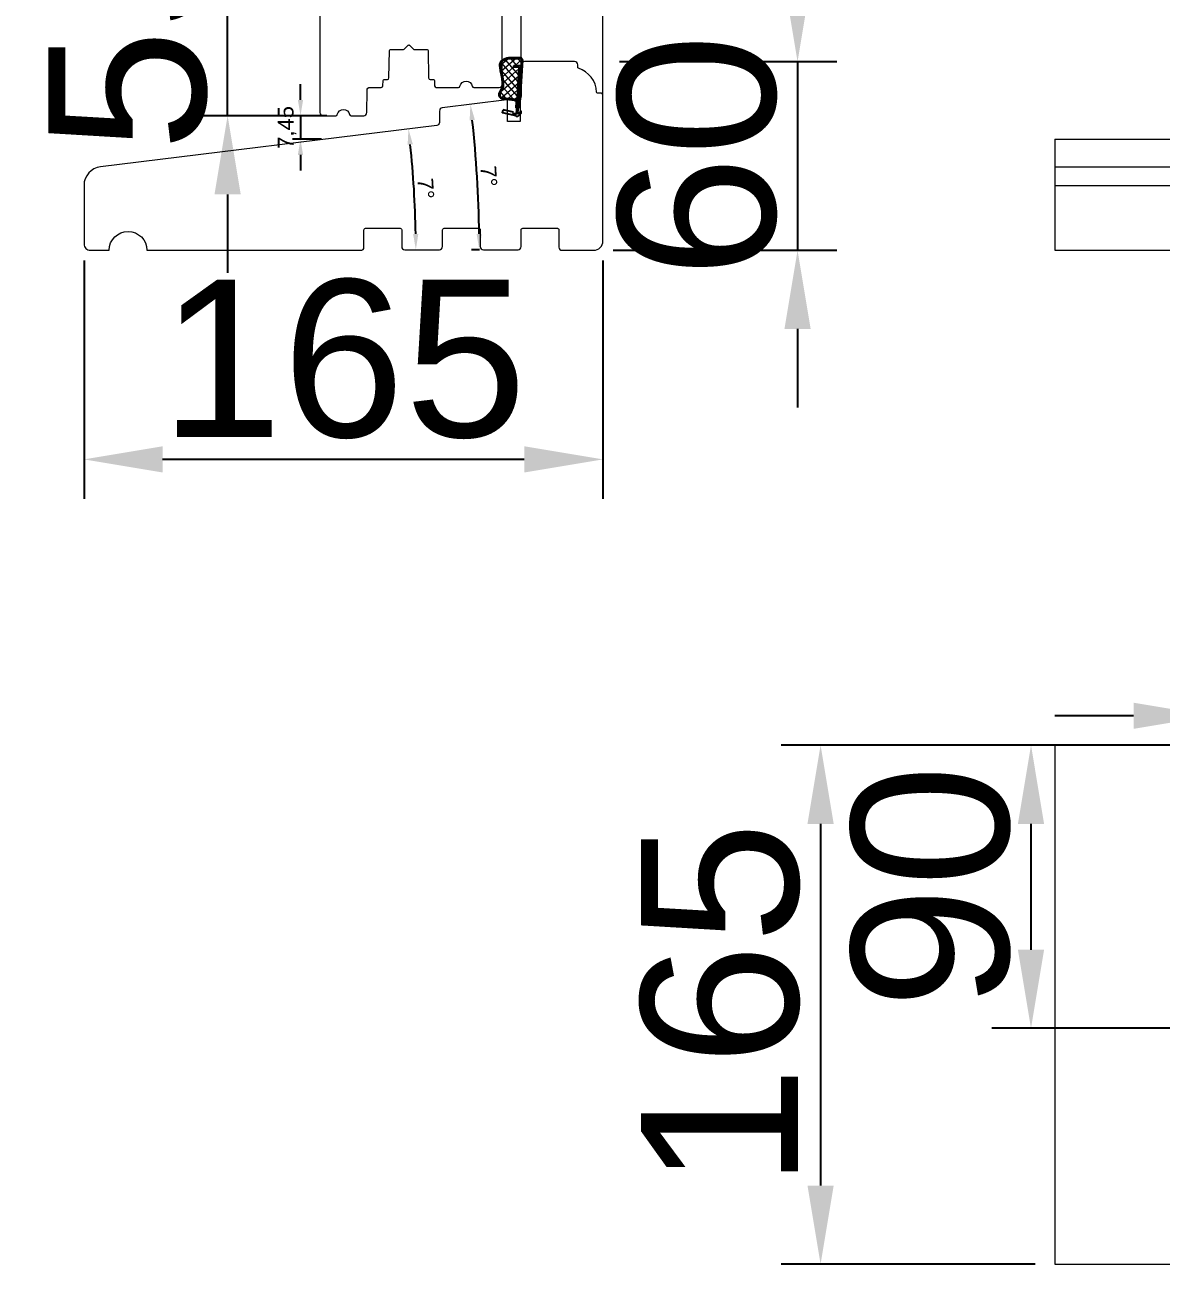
# Model space of a CAD drawing. Header units: millimetres. Extents: x 0 to 182016, y 11 to 3710.
# Drawn here: x 145359.4 to 145720.7, y 1125.7 to 1519.8 of the extents above; entities that cross this region are included whole.
import ezdxf

# ---------------------------------------------------------------- set-up
doc = ezdxf.new("R2010")
doc.units = ezdxf.units.MM
doc.layers.add('Matmenys', color=10, linetype='Continuous', lineweight=20)
doc.layers.add('Testinės profilio linijos', color=7, linetype='Continuous', lineweight=5)
doc.styles.get("Standard").update_dxf_attribs({"font": 'arial.ttf'})
doc.dimstyles.new('2', dxfattribs={"dimscale": 2, "dimtxt": 2.5, "dimasz": 2.5, "dimexe": 1.25, "dimexo": 0.625, "dimtad": 1, "dimtxsty": 'Standard', "dimcen": 2.5, "dimadec": 0, "dimazin": 0, "dimtfac": 1, "dimtmove": 0, "dimatfit": 3, "dimfxl": 1, "dimarcsym": 0})
doc.dimstyles.new('Padidinti matmenys', dxfattribs={"dimscale": 10, "dimtxt": 5, "dimasz": 2.5, "dimexe": 1.25, "dimexo": 0.625, "dimtad": 1, "dimdec": 1, "dimtxsty": 'Standard', "dimcen": 2.5, "dimadec": 0, "dimazin": 0, "dimtfac": 1, "dimtdec": 1, "dimtmove": 0, "dimatfit": 3, "dimfxl": 1, "dimarcsym": 0})

# ---------------------------------------------------------------- blocks, each defined once
blk = doc.blocks.new('*D1276')
at = {"color": 0, "lineweight": -2, "transparency": 16777216}
for p, q in [((145736.9, 1288.45), (145736.9, 1312.57)), ((145796.9, 1279.95), (145796.9, 1312.57)), ((145711.9, 1300.07), (145686.9, 1300.07)), ((145736.9, 1300.07), (145796.9, 1300.07)), ((145821.9, 1300.07), (145846.9, 1300.07))]:
    blk.add_line(p, q, dxfattribs=at)
at = {"color": 0, "transparency": 16777216}
for points in [[(145711.9, 1304.23), (145711.9, 1295.9), (145736.9, 1300.07)], [(145821.9, 1304.23), (145821.9, 1295.9), (145796.9, 1300.07)]]:
    blk.add_solid(points, dxfattribs=at)
at = {"layer": 'Defpoints', "color": 0, "transparency": 16777216}
for p in [(145796.9, 1300.07), (145736.9, 1282.2), (145796.9, 1273.7)]:
    blk.add_point(p, dxfattribs=at)
at = {"color": 0, "lineweight": 5, "transparency": 16777216, "insert": (145766.9, 1331.85), "char_height": 50, "attachment_point": 5}
blk.add_mtext('60', dxfattribs=at)
blk = doc.blocks.new('*D1278')
at = {"color": 0, "lineweight": -2, "transparency": 16777216}
for p, q in [((145733.65, 1290.7), (145666.81, 1290.7)), ((145679.31, 1225.7), (145679.31, 1265.7)), ((145769.65, 1200.7), (145666.81, 1200.7))]:
    blk.add_line(p, q, dxfattribs=at)
at = {"color": 0, "transparency": 16777216}
for points in [[(145675.14, 1265.7), (145683.47, 1265.7), (145679.31, 1290.7)], [(145675.14, 1225.7), (145683.47, 1225.7), (145679.31, 1200.7)]]:
    blk.add_solid(points, dxfattribs=at)
at = {"layer": 'Defpoints', "color": 0, "transparency": 16777216}
for p in [(145679.31, 1290.7), (145739.9, 1290.7), (145775.9, 1200.7)]:
    blk.add_point(p, dxfattribs=at)
at = {"color": 0, "lineweight": 5, "transparency": 16777216, "insert": (145647.53, 1245.7), "char_height": 50, "attachment_point": 5, "rotation": 90}
blk.add_mtext('90', dxfattribs=at)
blk = doc.blocks.new('*D1963')
at = {"color": 0, "lineweight": -2, "transparency": 16777216}
for p, q in [((145680.65, 1290.7), (145599.9, 1290.7)), ((145612.4, 1265.7), (145612.4, 1150.7)), ((145680.65, 1125.7), (145599.9, 1125.7))]:
    blk.add_line(p, q, dxfattribs=at)
at = {"color": 0, "transparency": 16777216}
for points in [[(145608.23, 1265.7), (145616.57, 1265.7), (145612.4, 1290.7)], [(145608.23, 1150.7), (145616.57, 1150.7), (145612.4, 1125.7)]]:
    blk.add_solid(points, dxfattribs=at)
at = {"layer": 'Defpoints', "color": 0, "transparency": 16777216}
for p in [(145686.9, 1290.7), (145612.4, 1125.7), (145686.9, 1125.7)]:
    blk.add_point(p, dxfattribs=at)
at = {"color": 0, "lineweight": 5, "transparency": 16777216, "insert": (145580.62, 1208.2), "char_height": 50, "attachment_point": 5, "rotation": 90}
blk.add_mtext('165', dxfattribs=at)
blk = doc.blocks.new('*D1285')
at = {"color": 0, "lineweight": -2, "transparency": 16777216}
for p, q in [((145605.08, 1533.05), (145605.08, 1558.05)), ((145548.46, 1508.05), (145617.58, 1508.05)), ((145605.08, 1508.05), (145605.08, 1448.05)), ((145546.46, 1448.05), (145617.58, 1448.05)), ((145605.08, 1423.05), (145605.08, 1398.05))]:
    blk.add_line(p, q, dxfattribs=at)
at = {"color": 0, "transparency": 16777216}
for points in [[(145600.91, 1533.05), (145609.25, 1533.05), (145605.08, 1508.05)], [(145600.91, 1423.05), (145609.25, 1423.05), (145605.08, 1448.05)]]:
    blk.add_solid(points, dxfattribs=at)
at = {"layer": 'Defpoints', "color": 0, "transparency": 16777216}
for p in [(145542.21, 1508.05), (145540.21, 1448.05), (145605.08, 1448.05)]:
    blk.add_point(p, dxfattribs=at)
at = {"color": 0, "lineweight": 5, "transparency": 16777216, "insert": (145573.3, 1478.05), "char_height": 50, "attachment_point": 5, "rotation": 90}
blk.add_mtext('60', dxfattribs=at)
blk = doc.blocks.new('*D1286')
at = {"color": 0, "lineweight": -2, "transparency": 16777216}
for p, q in [((145378.21, 1444.8), (145378.21, 1369.08)), ((145543.21, 1444.8), (145543.21, 1369.08)), ((145518.21, 1381.58), (145403.21, 1381.58))]:
    blk.add_line(p, q, dxfattribs=at)
at = {"color": 0, "transparency": 16777216}
for points in [[(145403.21, 1385.75), (145403.21, 1377.42), (145378.21, 1381.58)], [(145518.21, 1385.75), (145518.21, 1377.42), (145543.21, 1381.58)]]:
    blk.add_solid(points, dxfattribs=at)
at = {"layer": 'Defpoints', "color": 0, "transparency": 16777216}
for p in [(145378.21, 1451.05), (145543.21, 1451.05), (145378.21, 1381.58)]:
    blk.add_point(p, dxfattribs=at)
at = {"color": 0, "lineweight": 5, "transparency": 16777216, "insert": (145460.71, 1413.36), "char_height": 50, "attachment_point": 5}
blk.add_mtext('165', dxfattribs=at)
blk = doc.blocks.new('*D1287')
at = {"layer": 'Defpoints', "color": 0, "transparency": 16777216}
for p in [(145456.65, 1490.85), (145447.04, 1483.4), (145454.97, 1483.4)]:
    blk.add_point(p, dxfattribs=at)
at = {"layer": 'Matmenys', "color": 0, "lineweight": -2, "transparency": 16777216}
for p, q in [((145447.04, 1495.85), (145447.04, 1500.85)), ((145455.4, 1490.85), (145444.54, 1490.85)), ((145447.04, 1490.85), (145447.04, 1483.4)), ((145453.72, 1483.4), (145444.54, 1483.4)), ((145447.04, 1478.4), (145447.04, 1473.4))]:
    blk.add_line(p, q, dxfattribs=at)
at = {"layer": 'Matmenys', "color": 0, "transparency": 16777216}
for points in [[(145446.21, 1495.85), (145447.87, 1495.85), (145447.04, 1490.85)], [(145446.21, 1478.4), (145447.87, 1478.4), (145447.04, 1483.4)]]:
    blk.add_solid(points, dxfattribs=at)
at = {"layer": 'Matmenys', "color": 0, "lineweight": 5, "transparency": 16777216, "insert": (145442.79, 1487.13), "char_height": 5, "attachment_point": 5, "rotation": 90}
blk.add_mtext('7,45', dxfattribs=at)
blk = doc.blocks.new('*D1288')
at = {"layer": 'Defpoints', "color": 0, "transparency": 16777216}
for p in [(145490.34, 1487.74), (145454.97, 1483.4), (145483.46, 1461.08), (145480.21, 1448.25), (145491.21, 1448.25)]:
    blk.add_point(p, dxfattribs=at)
at = {"layer": 'Matmenys', "color": 0, "lineweight": -2, "transparency": 16777216}
blk.add_arc((145168.69, 1448.25), 315.03, 0.9094, 6.0906, dxfattribs=at)
at = {"layer": 'Matmenys', "color": 0, "transparency": 16777216}
for points in [[(145481.11, 1481.58), (145482.77, 1481.77), (145481.37, 1486.64)], [(145484.51, 1453.26), (145482.85, 1453.24), (145483.72, 1448.25)]]:
    blk.add_solid(points, dxfattribs=at)
at = {"layer": 'Matmenys', "color": 0, "lineweight": 5, "transparency": 16777216, "insert": (145486.88, 1467.71), "char_height": 5, "attachment_point": 5, "rotation": 273.5}
blk.add_mtext('7°', dxfattribs=at)
blk = doc.blocks.new('*D1289')
at = {"layer": 'Defpoints', "color": 0, "transparency": 16777216}
for p in [(145512.69, 1495.85), (145492.13, 1493.32), (145503.58, 1463.67), (145505.21, 1448.25), (145516.21, 1448.25)]:
    blk.add_point(p, dxfattribs=at)
at = {"layer": 'Matmenys', "color": 0, "lineweight": -2, "transparency": 16777216}
blk.add_line((145503.96, 1448.25), (145501.4, 1448.25), dxfattribs=at)
blk.add_arc((145125.05, 1448.25), 378.85, 0.7562, 6.2438, dxfattribs=at)
at = {"layer": 'Matmenys', "color": 0, "transparency": 16777216}
for points in [[(145500.82, 1489.36), (145502.48, 1489.55), (145501.07, 1494.42)], [(145504.7, 1453.26), (145503.03, 1453.24), (145503.9, 1448.25)]]:
    blk.add_solid(points, dxfattribs=at)
at = {"layer": 'Matmenys', "color": 0, "lineweight": 5, "transparency": 16777216, "insert": (145506.93, 1471.61), "char_height": 5, "attachment_point": 5, "rotation": 273.5}
blk.add_mtext('7°', dxfattribs=at)
blk = doc.blocks.new('*D1961')
at = {"color": 0, "lineweight": -2, "transparency": 16777216}
for p, q in [((145423.87, 1570.85), (145423.87, 1595.85)), ((145460.47, 1545.85), (145411.37, 1545.85)), ((145423.87, 1490.85), (145423.87, 1545.85)), ((145447.96, 1490.85), (145411.37, 1490.85)), ((145423.87, 1465.85), (145423.87, 1440.85))]:
    blk.add_line(p, q, dxfattribs=at)
at = {"color": 0, "transparency": 16777216}
for points in [[(145419.7, 1570.85), (145428.04, 1570.85), (145423.87, 1545.85)], [(145419.7, 1465.85), (145428.04, 1465.85), (145423.87, 1490.85)]]:
    blk.add_solid(points, dxfattribs=at)
at = {"layer": 'Defpoints', "color": 0, "transparency": 16777216}
for p in [(145423.87, 1545.85), (145466.72, 1545.85), (145454.21, 1490.85)]:
    blk.add_point(p, dxfattribs=at)
at = {"color": 0, "lineweight": 5, "transparency": 16777216, "insert": (145392.19, 1518.35), "char_height": 50, "attachment_point": 5, "rotation": 90}
blk.add_mtext('55', dxfattribs=at)

msp = doc.modelspace()

# ---------------------------------------------------------------- hatches: boundary and pattern name
at = {"layer": 'Matmenys'}
h = msp.add_hatch(dxfattribs=at)
h.set_pattern_fill('ANSI37', color=252, scale=0.5, angle=-183.589345612, style=0)
h.set_pattern_definition([(221.4106544, (-126676.7897, 5073.0651), (1.0500540025, -1.190606082), []), (311.4106544, (-126676.7897, 5073.0651), (1.190606082, 1.0500540025), [])])
edge = h.paths.add_edge_path()
edge.add_arc((145516.5164837, 1506.1137336), 0.1, -3.589345612, 86.410654388)
edge.add_line((145516.5227442, 1506.2135375), (145514.9750584, 1506.3106207))
edge.add_arc((145514.9907097, 1506.5601303), 0.25, 86.410654388, 266.410654388, ccw=False)
edge.add_line((145515.0063609, 1506.8096399), (145517.0530659, 1506.6812542))
edge.add_arc((145517.0468054, 1506.5814504), 0.1, -3.589345619, 86.410654388, ccw=False)
edge.add_line((145517.1466092, 1506.5751899), (145517.2222522, 1506.5704449))
edge.add_line((145517.2222522, 1506.5704449), (145517.3465666, 1508.5522458))
edge.add_spline(control_points=[(145517.3465666, 1508.5522458), (145517.3347642, 1508.6314043), (145517.3235887, 1508.701396), (145517.3017948, 1508.7851468), (145517.2924089, 1508.8087111), (145517.2797141, 1508.8325941), (145517.2734648, 1508.8406537), (145517.247876, 1508.8651416), (145517.218639, 1508.8840344), (145517.1143192, 1508.9177378), (145517.041387, 1508.9308597), (145516.788404, 1508.9505619), (145516.5745698, 1508.9400636), (145516.1320914, 1508.9207354), (145515.9127625, 1508.91626), (145515.4928716, 1508.9151839), (145515.2897855, 1508.9182158), (145514.6995782, 1508.9309263), (145514.331528, 1508.9441027), (145513.5783466, 1508.943841), (145513.2015968, 1508.9253447), (145512.6084923, 1508.8221583), (145512.3809213, 1508.7622643), (145511.9838202, 1508.6092287), (145511.8120325, 1508.5264793), (145511.4708647, 1508.3224791), (145511.3046621, 1508.2023643), (145511.0135023, 1507.9349192), (145510.8899223, 1507.7872455), (145510.7302036, 1507.506061), (145510.6826497, 1507.3707647), (145510.6230447, 1507.0694659), (145510.6123414, 1506.9058659), (145510.6260853, 1506.3212691), (145510.7208395, 1505.8573535), (145510.8925817, 1504.9648574), (145510.9762763, 1504.5377772), (145511.1874626, 1503.4594286), (145511.3211967, 1502.801378), (145511.4461227, 1501.8082761), (145511.4766166, 1501.5046749), (145511.500952, 1500.8826313), (145511.4934113, 1500.5667272), (145511.408527, 1500.017519), (145511.3471883, 1499.7814356), (145511.174728, 1499.3807842), (145511.0798795, 1499.2221517), (145510.8956111, 1498.9234929), (145510.8057536, 1498.7820356), (145510.6496705, 1498.4802527), (145510.5797004, 1498.3152), (145510.4599692, 1497.9500783), (145510.4169667, 1497.7491282), (145510.3930679, 1497.4097116), (145510.4062737, 1497.2677261), (145510.466313, 1497.0725054), (145510.5030532, 1497.0071776), (145510.6116023, 1496.8804543), (145510.6836685, 1496.8212764), (145510.947756, 1496.6641989), (145511.1888643, 1496.5826992), (145511.7392753, 1496.4660819), (145512.0474704, 1496.4295504), (145512.6436882, 1496.3762789), (145512.9312392, 1496.3570565), (145513.461729, 1496.313697), (145513.7099875, 1496.2915608), (145514.1147898, 1496.2553465), (145514.2721931, 1496.2412601), (145514.5961255, 1496.213138), (145514.7744428, 1496.1981019), (145515.0773098, 1496.1298169), (145515.1951318, 1496.0941819), (145515.4076106, 1495.9985851), (145515.5015254, 1495.9454382), (145515.6467192, 1495.8267975), (145515.7017373, 1495.7711752), (145515.7908292, 1495.647408), (145515.8237086, 1495.583781), (145515.8718768, 1495.4649169), (145515.8887581, 1495.4078399), (145515.914702, 1495.3072595), (145515.9244196, 1495.2628639), (145515.9334555, 1495.2218676)], knot_values=[0, 0, 0, 0, 0.2245066002, 0.2245066002, 0.377043448, 0.377043448, 0.5295802957, 0.5295802957, 0.8082977366, 0.8082977366, 1.0870151774, 1.0870151774, 1.6244414062, 1.6244414062, 2.161867635, 2.161867635, 2.6992938638, 2.6992938638, 3.7741463214, 3.7741463214, 5.0334406395, 5.0334406395, 5.8656302806, 5.8656302806, 6.5060139406, 6.5060139406, 7.1463976006, 7.1463976006, 7.7996240151, 7.7996240151, 8.3563201169, 8.3563201169, 8.9130162187, 8.9130162187, 10.239934143, 10.239934143, 11.5668520673, 11.5668520673, 13.5970761059, 13.5970761059, 14.4582175179, 14.4582175179, 15.3193589298, 15.3193589298, 15.9856015553, 15.9856015553, 16.5061017172, 16.5061017172, 17.0266018791, 17.0266018791, 17.547102041, 17.547102041, 18.1672448488, 18.1672448488, 18.7176261004, 18.7176261004, 19.1465766047, 19.1465766047, 19.5755271091, 19.5755271091, 20.3898249977, 20.3898249977, 21.2041228863, 21.2041228863, 21.9655448497, 21.9655448497, 22.7269668131, 22.7269668131, 23.2229068178, 23.2229068178, 23.7188468224, 23.7188468224, 24.0184411081, 24.0184411081, 24.2549295987, 24.2549295987, 24.4119994701, 24.4119994701, 24.5501072405, 24.5501072405, 24.6882150108, 24.6882150108, 24.8099116426, 24.8099116426, 24.8099116426, 24.8099116426], degree=3, periodic=0)
edge.add_line((145515.9334555, 1495.2218676), (145516.6162875, 1506.1074731))

# ---------------------------------------------------------------- linework, layer by layer
for p, q in [((145516.5227442, 1506.2135375), (145514.9750584, 1506.3106207)), ((145517.0530659, 1506.6812542), (145515.0063609, 1506.8096399)), ((145515.6857954, 1491.2737081), (145516.6162875, 1506.1074731)), ((145516.1894891, 1491.3169259), (145517.1466092, 1506.5751899)), ((145517.1466092, 1506.5751899), (145517.2222522, 1506.5704449)), ((145511.3069983, 1491.7516921), (145511.5276532, 1492.7270441)), ((145515.6540888, 1490.7682456), (145511.3069983, 1491.7516921)), ((145514.7476597, 1491.9985789), (145511.5276532, 1492.7270441)), ((145514.6373323, 1491.5109029), (145514.7476597, 1491.9985789)), ((145515.6857954, 1491.2737081), (145514.6373323, 1491.5109029)), ((145515.6448498, 1490.6209597), (145515.6540888, 1490.7682456)), ((145516.143869, 1490.5896572), (145515.6448498, 1490.6209597)), ((145517.2103337, 1491.6199985), (145516.143869, 1490.5896572)), ((145517.2572317, 1492.3676392), (145516.1894891, 1491.3169259)), ((145517.2103337, 1491.6199985), (145517.2572317, 1492.3676392))]:
    msp.add_line(p, q)
at = {"color": 1}
for p, q in [((145517.3465666, 1508.5522458), (145516.3909093, 1493.3173011)), ((145517.6432866, 1508.5964861), (145516.6819919, 1493.2716706)), ((145515.6404873, 1495.1572948), (145515.5300578, 1493.3968435))]:
    msp.add_line(p, q, dxfattribs=at)
at = {"lineweight": 5}
for p, q in [((145686.9045584, 1483.4002605), (147071.8823523, 1483.4002605)), ((145686.9045584, 1483.4002605), (145686.9045584, 1448.050432)), ((145686.9045584, 1474.6227022), (147071.8823523, 1474.6227022)), ((145686.9045584, 1468.6674253), (147071.8823523, 1468.6674253)), ((145686.9045584, 1448.050432), (147071.8823523, 1448.050432)), ((145686.9045584, 1290.700306), (145686.9045584, 1125.700306)), ((145686.9045584, 1290.700306), (145739.9045588, 1290.700306)), ((145686.9045584, 1125.700306), (147071.8823527, 1125.700306))]:
    msp.add_line(p, q, dxfattribs=at)
msp.add_lwpolyline([(145453.2109074, 1536.8690582), (145453.2109074, 1491.850432, 0.4142135624), (145454.2109074, 1490.850432), (145458.2614177, 1490.850432, 0.3563939587), (145458.7513156, 1491.250432, -0.8164965809), (145462.6704992, 1491.250432, 0.3563939587), (145463.1603971, 1490.850432), (145467.1410544, 1490.850432, 0.4116598905), (145468.1410163, 1491.8417055), (145468.2022567, 1498.8591585, -0.4116598905), (145469.2022186, 1499.850432), (145472.740744, 1499.850432, 0.4040361542), (145473.2404565, 1500.3329823), (145473.3007968, 1502.0609019, -0.4040262258), (145473.600614, 1502.350432), (145474.6537357, 1502.350432, 0.4091108014), (145475.1536595, 1502.8417058), (145475.3057623, 1511.5556677, -0.4091108014), (145475.6057166, 1511.850432), (145479.6295366, 1511.850432, 0.1989123674), (145479.9830899, 1511.9968786), (145481.2487754, 1513.262564, -0.4142135624), (145481.6730394, 1513.262564), (145482.9387249, 1511.9968786, 0.1989123674), (145483.2922783, 1511.850432), (145487.3160982, 1511.850432, -0.4091108014), (145487.6160525, 1511.5556677), (145487.7681553, 1502.8417058, 0.4091108014), (145488.2680792, 1502.350432), (145489.3212008, 1502.350432, -0.4040262258), (145489.621018, 1502.0609019), (145489.6813583, 1500.3329823, 0.4040262258), (145490.1810537, 1499.850432), (145497.2614177, 1499.850432, 0.3563939587), (145497.7513156, 1500.250432, -0.8164965809), (145501.6704992, 1500.250432, 0.3563939587), (145502.1603971, 1499.850432), (145510.2109074, 1499.850432, 0.4142135624), (145511.2109074, 1500.850432), (145511.2109074, 1523.850432, 0.4142135624)], format="xyb", dxfattribs=at)
msp.add_lwpolyline([(145398.2109096, 1448.050432), (145466.2109096, 1448.050432, 0.4142135624), (145467.2109096, 1449.050432), (145467.2109096, 1454.550432, -0.4142135624), (145467.7109096, 1455.050432), (145478.7109096, 1455.050432, -0.4142135624), (145479.2109096, 1454.550432), (145479.2109096, 1449.250432, 0.4142135624), (145480.2109096, 1448.250432), (145491.2109096, 1448.250432, 0.4142135624), (145492.2109096, 1449.250432), (145492.2109096, 1454.550432, -0.4142135624), (145492.7109096, 1455.050432), (145503.7109096, 1455.050432, -0.4142135624), (145504.2109096, 1454.550432), (145504.2109096, 1449.250432, 0.4142135624), (145505.2109096, 1448.250432), (145516.2109096, 1448.250432, 0.4142135624), (145517.2109096, 1449.250432), (145517.2109096, 1454.550432, -0.4142135624), (145517.7109096, 1455.050432), (145528.7109096, 1455.050432, -0.4142135624), (145529.2109096, 1454.550432), (145529.2109096, 1449.050432, 0.4142135624), (145530.2109096, 1448.050432), (145540.2109096, 1448.050432, 0.4142135624), (145543.2109096, 1451.050432), (145543.2109078, 1497.050432, 0.4142135624), (145542.2109078, 1498.050432), (145541.5015811, 1498.050432, -0.4001549105), (145541.2019301, 1498.3359666, 0.3090857966), (145535.4136468, 1505.9852773, -0.3199404334), (145535.209017, 1506.2671004), (145535.2021048, 1507.0591585, 0.4116598904), (145534.2021429, 1508.050432), (145518.306941, 1508.050432, 0.4116598905), (145517.3069791, 1507.0591585), (145517.2195581, 1497.0417055, -0.2023892741), (145516.9109074, 1496.3278749), (145516.9109074, 1489.050432), (145512.9109074, 1489.050432), (145512.9109074, 1495.850432), (145512.7502468, 1495.850432, 0.0305527633), (145512.6893121, 1495.8467051), (145492.128165, 1493.3221137, 0.3763733489), (145491.2500724, 1492.338294), (145491.2185604, 1488.7273751, -0.3763733489), (145490.3404678, 1487.7435555), (145383.4796935, 1474.6227022, 0.3788661087), (145378.2109096, 1468.6674253), (145378.2109096, 1450.050432, 0.4142135624), (145380.2109096, 1448.050432), (145386.2109096, 1448.050432, -1)], format="xyb", close=True, dxfattribs=at)
for centre, radius, start, end in [((145514.9907097, 1506.5601303), 0.25, 86.410654389, 266.410654389), ((145516.5164837, 1506.1137336), 0.1, 356.410654391, 86.410654389), ((145517.0468054, 1506.5814504), 0.1, 356.410654391, 86.410654389)]:
    msp.add_arc(centre, radius, start, end)
at = {"color": 1}
msp.add_spline([(145517.6432866, 1508.5964861), (145517.5527899, 1508.9579864), (145516.2789314, 1509.2275273), (145511.5865584, 1508.739138), (145510.4965522, 1507.6959402), (145510.4779358, 1505.5324683), (145510.8083097, 1503.8344285), (145511.155226, 1501.6689876), (145510.9557972, 1499.632266), (145510.4796283, 1498.8040212), (145510.1993649, 1496.9494811), (145512.9115434, 1496.0570352), (145514.3904191, 1495.9298676), (145515.0776869, 1495.8118963), (145515.5195723, 1495.5096906), (145515.6404873, 1495.1572948)], degree=3, dxfattribs=at)
msp.add_open_spline([(145517.3465666, 1508.5522458), (145517.3347642, 1508.6314043), (145517.3235887, 1508.701396), (145517.3017948, 1508.7851468), (145517.2924089, 1508.8087111), (145517.2797141, 1508.8325941), (145517.2734648, 1508.8406537), (145517.247876, 1508.8651416), (145517.218639, 1508.8840344), (145517.1143192, 1508.9177378), (145517.041387, 1508.9308597), (145516.788404, 1508.9505619), (145516.5745698, 1508.9400636), (145516.1320914, 1508.9207354), (145515.9127625, 1508.91626), (145515.4928716, 1508.9151839), (145515.2897855, 1508.9182158), (145514.6995782, 1508.9309263), (145514.331528, 1508.9441027), (145513.5783466, 1508.943841), (145513.2015968, 1508.9253447), (145512.6084923, 1508.8221583), (145512.3809213, 1508.7622643), (145511.9838202, 1508.6092287), (145511.8120325, 1508.5264793), (145511.4708647, 1508.3224791), (145511.3046621, 1508.2023643), (145511.0135023, 1507.9349192), (145510.8899223, 1507.7872455), (145510.7302036, 1507.506061), (145510.6826497, 1507.3707647), (145510.6230447, 1507.0694659), (145510.6123414, 1506.9058659), (145510.6260853, 1506.3212691), (145510.7208395, 1505.8573535), (145510.8925817, 1504.9648574), (145510.9762763, 1504.5377772), (145511.1874626, 1503.4594286), (145511.3211967, 1502.801378), (145511.4461227, 1501.8082761), (145511.4766166, 1501.5046749), (145511.500952, 1500.8826313), (145511.4934113, 1500.5667272), (145511.408527, 1500.017519), (145511.3471883, 1499.7814356), (145511.174728, 1499.3807842), (145511.0798795, 1499.2221517), (145510.8956111, 1498.9234929), (145510.8057536, 1498.7820356), (145510.6496705, 1498.4802527), (145510.5797004, 1498.3152), (145510.4599692, 1497.9500783), (145510.4169667, 1497.7491282), (145510.3930679, 1497.4097116), (145510.4062737, 1497.2677261), (145510.466313, 1497.0725054), (145510.5030532, 1497.0071776), (145510.6116023, 1496.8804543), (145510.6836685, 1496.8212764), (145510.947756, 1496.6641989), (145511.1888643, 1496.5826992), (145511.7392753, 1496.4660819), (145512.0474704, 1496.4295504), (145512.6436882, 1496.3762789), (145512.9312392, 1496.3570565), (145513.461729, 1496.313697), (145513.7099875, 1496.2915608), (145514.1147898, 1496.2553465), (145514.2721931, 1496.2412601), (145514.5961255, 1496.213138), (145514.7744428, 1496.1981019), (145515.0773098, 1496.1298169), (145515.1951318, 1496.0941819), (145515.4076106, 1495.9985851), (145515.5015254, 1495.9454382), (145515.6467192, 1495.8267975), (145515.7017373, 1495.7711752), (145515.7908292, 1495.647408), (145515.8237086, 1495.583781), (145515.8718768, 1495.4649169), (145515.8887581, 1495.4078399), (145515.914702, 1495.3072595), (145515.9244196, 1495.2628639), (145515.9334555, 1495.2218676)], degree=3, knots=[0, 0, 0, 0, 0.2245066002, 0.2245066002, 0.377043448, 0.377043448, 0.5295802957, 0.5295802957, 0.8082977366, 0.8082977366, 1.0870151774, 1.0870151774, 1.6244414062, 1.6244414062, 2.161867635, 2.161867635, 2.6992938638, 2.6992938638, 3.7741463214, 3.7741463214, 5.0334406395, 5.0334406395, 5.8656302806, 5.8656302806, 6.5060139406, 6.5060139406, 7.1463976006, 7.1463976006, 7.7996240151, 7.7996240151, 8.3563201169, 8.3563201169, 8.9130162187, 8.9130162187, 10.239934143, 10.239934143, 11.5668520673, 11.5668520673, 13.5970761059, 13.5970761059, 14.4582175179, 14.4582175179, 15.3193589298, 15.3193589298, 15.9856015553, 15.9856015553, 16.5061017172, 16.5061017172, 17.0266018791, 17.0266018791, 17.547102041, 17.547102041, 18.1672448488, 18.1672448488, 18.7176261004, 18.7176261004, 19.1465766047, 19.1465766047, 19.5755271091, 19.5755271091, 20.3898249977, 20.3898249977, 21.2041228863, 21.2041228863, 21.9655448497, 21.9655448497, 22.7269668131, 22.7269668131, 23.2229068178, 23.2229068178, 23.7188468224, 23.7188468224, 24.0184411081, 24.0184411081, 24.2549295987, 24.2549295987, 24.4119994701, 24.4119994701, 24.5501072405, 24.5501072405, 24.6882150108, 24.6882150108, 24.8099116426, 24.8099116426, 24.8099116426, 24.8099116426], dxfattribs=at)
at = {"layer": 'Testinės profilio linijos', "lineweight": 5}
for p, q in [((145517.2109074, 1496.9188949), (145517.2109074, 2134.2668992)), ((145543.2109076, 1497.0498268), (145543.2109064, 2133.9487631))]:
    msp.add_line(p, q, dxfattribs=at)

# ---------------------------------------------------------------- dimensions: what is measured, and where the dimension line sits
at = {"color": 1, "lineweight": 5}
for base, p1, p2, angle, picture, middle in [((145423.8699706, 1545.850432), (145454.2109074, 1490.850432), (145466.7152899, 1545.850432), 90, '*D1961', (145423.8699706, 1518.350432)), ((145605.0788913, 1448.050432), (145542.2109074, 1508.050432), (145540.2109096, 1448.050432), 90, '*D1285', (145605.0788913, 1478.050432)), ((145796.9045588, 1300.0673121), (145736.9045588, 1282.200306), (145796.9045588, 1273.700306), 180, '*D1276', (145766.9045588, 1300.0673121)), ((145679.3070768, 1290.700306), (145775.9045588, 1200.700306), (145739.9045588, 1290.700306), 90, '*D1278', (145679.3070768, 1245.700306))]:
    dim = msp.add_linear_dim(base=base, p1=p1, p2=p2, angle=angle, dimstyle='Padidinti matmenys', dxfattribs=at)
    dim.commit()
    dim.dimension.update_dxf_attribs({"geometry": picture, "text_midpoint": middle, "dimtype": 160})
dim = msp.add_linear_dim(base=(145378.2109096, 1381.5847731), p1=(145543.2109096, 1451.050432), p2=(145378.2109096, 1451.050432), dimstyle='Padidinti matmenys', dxfattribs=at)
dim.commit()
dim.dimension.update_dxf_attribs({"geometry": '*D1286', "text_midpoint": (145460.7109096, 1413.3634225)})
dim = msp.add_linear_dim(base=(145612.4008809, 1125.700306), p1=(145686.9045584, 1290.700306), p2=(145686.9045584, 1125.700306), angle=90, dimstyle='Padidinti matmenys', dxfattribs=at)
dim.commit()
dim.dimension.update_dxf_attribs({"geometry": '*D1963', "text_midpoint": (145580.6222316, 1208.200306)})
at = {"layer": 'Matmenys', "lineweight": 5}
dim = msp.add_linear_dim(base=(145447.0385154, 1483.4002605), p1=(145456.646086, 1490.850432), p2=(145454.9671687, 1483.4002605), angle=90, dimstyle='2', dxfattribs=at)
dim.commit()
dim.dimension.update_dxf_attribs({"geometry": '*D1287', "text_midpoint": (145447.0385154, 1487.1253462), "dimtype": 160})
for base, line1, line2, picture, middle in [((145503.5815928, 1463.6744624), ((145505.2109096, 1448.250432), (145516.2109096, 1448.250432)), ((145512.6893121, 1495.8467051), (145492.128165, 1493.3221137)), '*D1289', (145506.9320827, 1471.6074157)), ((145483.4590445, 1461.0760926), ((145480.2109096, 1448.250432), (145491.2109096, 1448.250432)), ((145490.3404678, 1487.7435555), (145454.9671687, 1483.4002605)), '*D1288', (145486.8756585, 1467.7112077))]:
    dim = msp.add_angular_dim_2l(base=base, line1=line1, line2=line2, dimstyle='2', dxfattribs=at)
    dim.commit()
    dim.dimension.update_dxf_attribs({"geometry": picture, "text_midpoint": middle})

doc.saveas('drawing.dxf')
